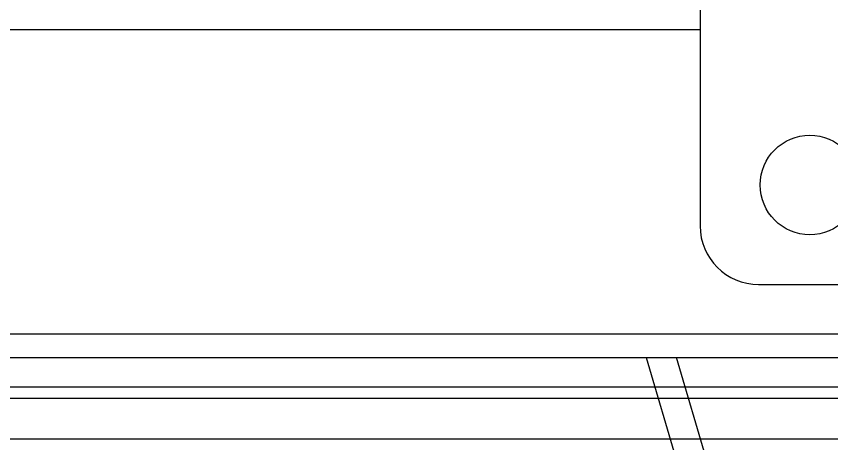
# Model space of a CAD drawing. Header units: centimetres. Extents: x 470464 to 524273, y 49611 to 59074.
# Drawn here: x 504624.31 to 504652.18, y 50575.17 to 50589.77 of the extents above; entities that cross this region are included whole.
import ezdxf

# ---------------------------------------------------------------- set-up
doc = ezdxf.new("R2010")
doc.units = ezdxf.units.CM
doc.header["$MEASUREMENT"] = 0
doc.layers.add('vinç', color=7, linetype='Continuous')

# ---------------------------------------------------------------- blocks, each defined once
blk = doc.blocks.new('y65ytr5c4rc44rfe')
at = {"color": 2, "linetype": 'Continuous', "lineweight": 25}
for p, q in [((429223.666, 68886.272), (429223.666, 68876.272)), ((429223.666, 68882.972), (429182.666, 68882.972)), ((429225.666, 68874.272), (429251.666, 68874.272)), ((429271.146, 68872.572), (429193.186, 68872.572)), ((429196.066, 68871.772), (429268.266, 68871.772)), ((429221.819, 68871.772), (429225.292, 68860.009)), ((429225.857, 68861.627), (429222.861, 68871.772))]:
    blk.add_line(p, q, dxfattribs=at)
blk.add_circle((429227.416, 68877.672), 1.7, dxfattribs=at)
blk.add_arc((429225.666, 68876.272), 2, 180, 270, dxfattribs=at)
blk = doc.blocks.new('tyrterwefbrrbevrwc')
at = {"color": 2}
blk.add_line((416798.859, 68256.164), (417974.059, 68256.164), dxfattribs=at)
at = {"layer": 'vinç', "color": 2}
for p, q in [((417974.059, 68255.764), (416798.859, 68255.764)), ((417974.059, 68254.38), (416798.859, 68254.38))]:
    blk.add_line(p, q, dxfattribs=at)
blk = doc.blocks.new('lkjşlkjkloıjljikşlklş')
at = {"layer": 'vinç', "color": 2}
blk.add_blockref('tyrterwefbrrbevrwc', (0, 611), dxfattribs=at)
blk = doc.blocks.new('DHSETSRDJFDS')
at = {"layer": 'vinç', "color": 2}
for name, p in [('y65ytr5c4rc44rfe', (-11894.409, -73.609)), ('lkjşlkjkloıjljikşlklş', (0, -70))]:
    blk.add_blockref(name, p, dxfattribs=at)

msp = doc.modelspace()

# ---------------------------------------------------------------- block references
at = {"layer": 'vinç', "color": 0}
msp.add_blockref('DHSETSRDJFDS', (87318.426, -18220.054), dxfattribs=at)

doc.saveas('drawing.dxf')
